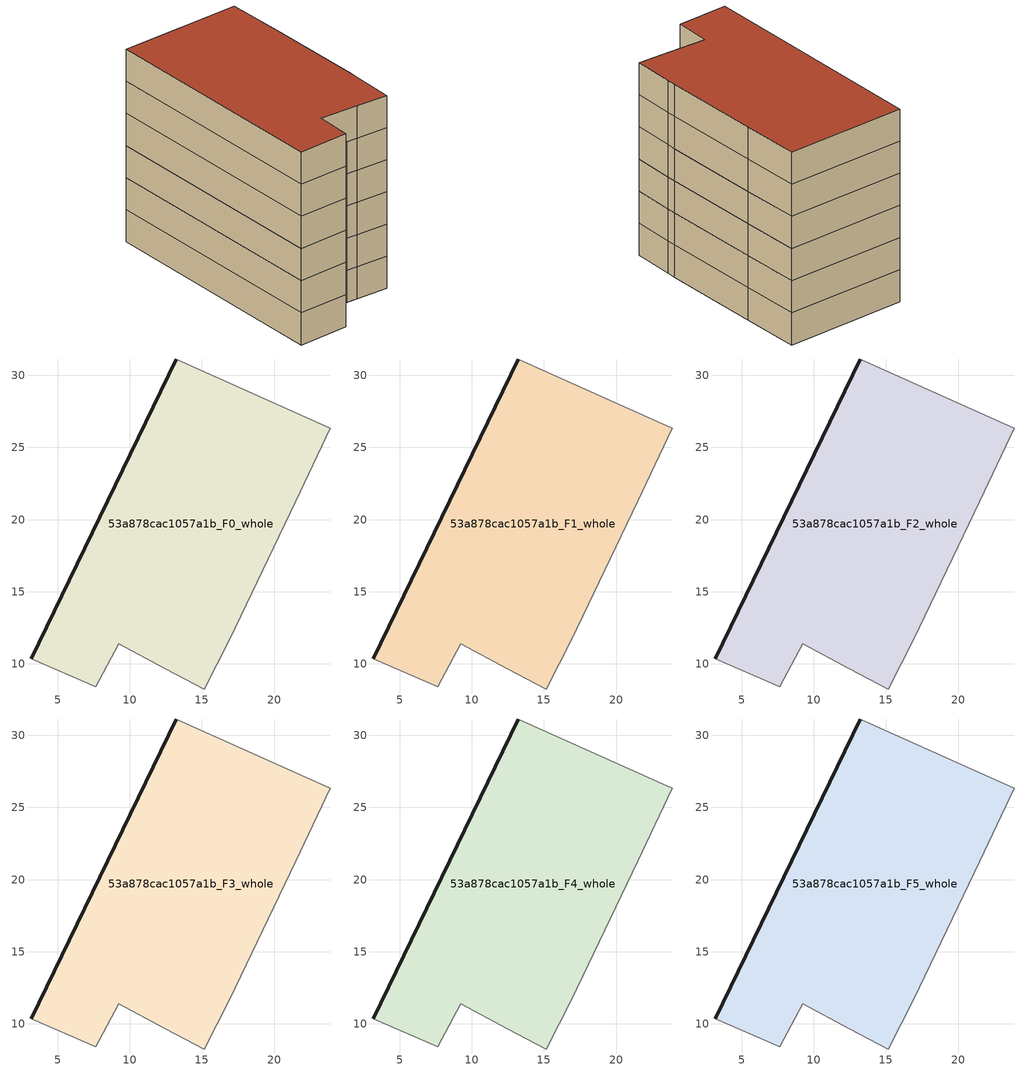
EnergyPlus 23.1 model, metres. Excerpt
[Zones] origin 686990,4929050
53a878cac1057a1b_F0_whole
 floor ground (EU_floor_Construction): 23.87,26.35 21.48,21.26 17.32,12.52 16.97,11.77 15.16,8.27 12.47,9.67 9.24,11.4 7.65,8.42 3.19,10.35 13.23,31.13 z0
 wall outside (EU_wall_Construction): 13.23,31.13 3.19,10.35 z0:3
 wall adiabatic (EU_wall_Construction): 3.19,10.35 7.65,8.42 9.24,11.4 12.47,9.67 15.16,8.27 16.97,11.77 17.32,12.52 21.48,21.26 23.87,26.35 13.23,31.13 z0:3
53a878cac1057a1b_F1_whole
 floor to 53a878cac1057a1b_F0_whole (EU_floor_Construction): 23.87,26.35 21.48,21.26 17.32,12.52 16.97,11.77 15.16,8.27 12.47,9.67 9.24,11.4 7.65,8.42 3.19,10.35 13.23,31.13 z3
 wall outside (EU_wall_Construction): 13.23,31.13 3.19,10.35 z3:6
 wall adiabatic (EU_wall_Construction): 3.19,10.35 7.65,8.42 9.24,11.4 12.47,9.67 15.16,8.27 16.97,11.77 17.32,12.52 21.48,21.26 23.87,26.35 13.23,31.13 z3:6
53a878cac1057a1b_F2_whole
 floor to 53a878cac1057a1b_F1_whole (EU_floor_Construction): 23.87,26.35 21.48,21.26 17.32,12.52 16.97,11.77 15.16,8.27 12.47,9.67 9.24,11.4 7.65,8.42 3.19,10.35 13.23,31.13 z6
 wall outside (EU_wall_Construction): 13.23,31.13 3.19,10.35 z6:9
 wall adiabatic (EU_wall_Construction): 3.19,10.35 7.65,8.42 9.24,11.4 12.47,9.67 15.16,8.27 16.97,11.77 17.32,12.52 21.48,21.26 23.87,26.35 13.23,31.13 z6:9
53a878cac1057a1b_F3_whole
 floor to 53a878cac1057a1b_F2_whole (EU_floor_Construction): 23.87,26.35 21.48,21.26 17.32,12.52 16.97,11.77 15.16,8.27 12.47,9.67 9.24,11.4 7.65,8.42 3.19,10.35 13.23,31.13 z9
 wall outside (EU_wall_Construction): 13.23,31.13 3.19,10.35 z9:12
 wall adiabatic (EU_wall_Construction): 3.19,10.35 7.65,8.42 9.24,11.4 12.47,9.67 15.16,8.27 16.97,11.77 17.32,12.52 21.48,21.26 23.87,26.35 13.23,31.13 z9:12
53a878cac1057a1b_F4_whole
 floor to 53a878cac1057a1b_F3_whole (EU_floor_Construction): 23.87,26.35 21.48,21.26 17.32,12.52 16.97,11.77 15.16,8.27 12.47,9.67 9.24,11.4 7.65,8.42 3.19,10.35 13.23,31.13 z12
 wall outside (EU_wall_Construction): 13.23,31.13 3.19,10.35 z12:15
 wall adiabatic (EU_wall_Construction): 3.19,10.35 7.65,8.42 9.24,11.4 12.47,9.67 15.16,8.27 16.97,11.77 17.32,12.52 21.48,21.26 23.87,26.35 13.23,31.13 z12:15
53a878cac1057a1b_F5_whole
 floor to 53a878cac1057a1b_F4_whole (EU_floor_Construction): 23.87,26.35 21.48,21.26 17.32,12.52 16.97,11.77 15.16,8.27 12.47,9.67 9.24,11.4 7.65,8.42 3.19,10.35 13.23,31.13 z15
 wall outside (EU_wall_Construction): 13.23,31.13 3.19,10.35 z15:18
 wall adiabatic (EU_wall_Construction): 3.19,10.35 7.65,8.42 9.24,11.4 12.47,9.67 15.16,8.27 16.97,11.77 17.32,12.52 21.48,21.26 23.87,26.35 13.23,31.13 z15:18
 roof outside (EU_roof_Construction): 16.97,11.77 17.32,12.52 21.48,21.26 23.87,26.35 13.23,31.13 3.19,10.35 7.65,8.42 9.24,11.4 12.47,9.67 15.16,8.27 z18
shading: 9.11,11.34 15.18,8.31 z0:15
[Building]
EU S2 Campaign: North Axis=0; Terrain=City; Solar Distribution=FullExterior
[Site:Location]
Bologna: Latitude=44.5; Longitude=11.25; Time Zone=1; Elevation=37
[SizingPeriod:WeatherFileDays]
AnnualSizingPeriod: Begin Month=1; Begin Day of Month=1; End Month=12; End Day of Month=31; Day of Week for Start Day=Monday; Use Weather File Daylight Saving Period=No; Use Weather File Rain and Snow Indicators=No
[MATERIAL]
EU_InternalMass_Material: Roughness=MediumRough; Thickness=0.1; Conductivity=1; Density=1800; Specific Heat=900; Thermal Absorptance=0.9; Solar Absorptance=0.7; Visible Absorptance=0.7
[MATERIAL:NOMASS] Roughness=MediumRough; Thermal Absorptance=0.9; Solar Absorptance=0.7; Visible Absorptance=0.7
Name | Thermal Resistance
EU_wall_NoMass | 0.905828
EU_roof_NoMass | 0.37593
EU_floor_NoMass | 0.67114
[CONSTRUCTION]
EU_wall_Construction: EU_wall_NoMass
EU_roof_Construction: EU_roof_NoMass
EU_floor_Construction: EU_floor_NoMass
EU_InternalMass_Construction: EU_InternalMass_Material
[ZONE] Type=1; Multiplier=1; Ceiling Height=autocalculate; Floor Area=autocalculate; Part of Total Floor Area=Yes
Name | Volume
53a878cac1057a1b_F0_whole | 746.099
53a878cac1057a1b_F1_whole; 53a878cac1057a1b_F2_whole; 53a878cac1057a1b_F3_whole; 53a878cac1057a1b_F4_whole; 53a878cac1057a1b_F5_whole | 746.098
[INTERNALMASS] Construction=EU_InternalMass_Construction; Surface Area=248.699
Name | Zone or ZoneList
53a878cac1057a1b_F0_whole_EU_InternalMass | 53a878cac1057a1b_F0_whole
53a878cac1057a1b_F1_whole_EU_InternalMass | 53a878cac1057a1b_F1_whole
53a878cac1057a1b_F2_whole_EU_InternalMass | 53a878cac1057a1b_F2_whole
53a878cac1057a1b_F3_whole_EU_InternalMass | 53a878cac1057a1b_F3_whole
53a878cac1057a1b_F4_whole_EU_InternalMass | 53a878cac1057a1b_F4_whole
53a878cac1057a1b_F5_whole_EU_InternalMass | 53a878cac1057a1b_F5_whole
[OTHEREQUIPMENT] Fuel Type=Electricity; Design Level Calculation Method=Watts/Area; Power per Zone Floor Area=1; Fraction Latent=0; Fraction Radiant=0; Fraction Lost=0; Carbon Dioxide Generation Rate=0; EndUse Subcategory=EU_Step8_InternalGains
Name | Zone or ZoneList or Space or SpaceList | Schedule
EU_Step8_InternalGain_53a878cac1057a1b_F0_whole_f000 | 53a878cac1057a1b_F0_whole | EU_Step8_GainSchedule_53a878cac1057a1b_F0_whole_f000
EU_Step8_InternalGain_53a878cac1057a1b_F1_whole_f000 | 53a878cac1057a1b_F1_whole | EU_Step8_GainSchedule_53a878cac1057a1b_F1_whole_f000
EU_Step8_InternalGain_53a878cac1057a1b_F2_whole_f000 | 53a878cac1057a1b_F2_whole | EU_Step8_GainSchedule_53a878cac1057a1b_F2_whole_f000
EU_Step8_InternalGain_53a878cac1057a1b_F3_whole_f000 | 53a878cac1057a1b_F3_whole | EU_Step8_GainSchedule_53a878cac1057a1b_F3_whole_f000
EU_Step8_InternalGain_53a878cac1057a1b_F4_whole_f000 | 53a878cac1057a1b_F4_whole | EU_Step8_GainSchedule_53a878cac1057a1b_F4_whole_f000
EU_Step8_InternalGain_53a878cac1057a1b_F5_whole_f000 | 53a878cac1057a1b_F5_whole | EU_Step8_GainSchedule_53a878cac1057a1b_F5_whole_f000
[ZONEVENTILATION:DESIGNFLOWRATE] Schedule=EU_AlwaysOn; Design Flow Rate Calculation Method=AirChanges/Hour; Air Changes per Hour=0.73129; Ventilation Type=Natural; Fan Pressure Rise=0; Fan Total Efficiency=1; Constant Term Coefficient=1; Temperature Term Coefficient=0; Velocity Term Coefficient=0; Velocity Squared Term Coefficient=0; Minimum Indoor Temperature=-100; Maximum Indoor Temperature=100; Delta Temperature=-100; Minimum Outdoor Temperature=-100; Maximum Outdoor Temperature=100; Maximum Wind Speed=40
Name | Zone or ZoneList or Space or SpaceList
EU_ConstantAir_53a878cac1057a1b_F0_whole | 53a878cac1057a1b_F0_whole
EU_ConstantAir_53a878cac1057a1b_F1_whole | 53a878cac1057a1b_F1_whole
EU_ConstantAir_53a878cac1057a1b_F2_whole | 53a878cac1057a1b_F2_whole
EU_ConstantAir_53a878cac1057a1b_F3_whole | 53a878cac1057a1b_F3_whole
EU_ConstantAir_53a878cac1057a1b_F4_whole | 53a878cac1057a1b_F4_whole
EU_ConstantAir_53a878cac1057a1b_F5_whole | 53a878cac1057a1b_F5_whole
[HVACTEMPLATE:THERMOSTAT] Constant Heating Setpoint=20; Constant Cooling Setpoint=50
EU_HeatOnly_53a878cac1057a1b_F0_whole; EU_HeatOnly_53a878cac1057a1b_F1_whole; EU_HeatOnly_53a878cac1057a1b_F2_whole; EU_HeatOnly_53a878cac1057a1b_F3_whole; EU_HeatOnly_53a878cac1057a1b_F4_whole; EU_HeatOnly_53a878cac1057a1b_F5_whole
[HVACTEMPLATE:ZONE:IDEALLOADSAIRSYSTEM] System Availability Schedule=EU_AlwaysOn; Maximum Heating Supply Air Temperature=50; Minimum Cooling Supply Air Temperature=13; Maximum Heating Supply Air Humidity Ratio=0.0156; Minimum Cooling Supply Air Humidity Ratio=0.0077; Heating Limit=NoLimit; Cooling Limit=NoLimit; Heating Availability Schedule=EU_AlwaysOn; Cooling Availability Schedule=EU_CoolingOff; Dehumidification Control Type=ConstantSensibleHeatRatio; Cooling Sensible Heat Ratio=0.7; Dehumidification Setpoint=60; Humidification Control Type=None; Humidification Setpoint=30; Outdoor Air Method=None; Outdoor Air Flow Rate per Person=0.00944; Outdoor Air Flow Rate per Zone Floor Area=0; Outdoor Air Flow Rate per Zone=0; Demand Controlled Ventilation Type=None; Outdoor Air Economizer Type=NoEconomizer; Heat Recovery Type=None; Sensible Heat Recovery Effectiveness=0.7; Latent Heat Recovery Effectiveness=0.65
Name | Template Thermostat
53a878cac1057a1b_F0_whole | EU_HeatOnly_53a878cac1057a1b_F0_whole
53a878cac1057a1b_F1_whole | EU_HeatOnly_53a878cac1057a1b_F1_whole
53a878cac1057a1b_F2_whole | EU_HeatOnly_53a878cac1057a1b_F2_whole
53a878cac1057a1b_F3_whole | EU_HeatOnly_53a878cac1057a1b_F3_whole
53a878cac1057a1b_F4_whole | EU_HeatOnly_53a878cac1057a1b_F4_whole
53a878cac1057a1b_F5_whole | EU_HeatOnly_53a878cac1057a1b_F5_whole
[SIZING:ZONE] Zone Cooling Design Supply Air Temperature Input Method=SupplyAirTemperature; Zone Cooling Design Supply Air Temperature=13; Zone Heating Design Supply Air Temperature Input Method=SupplyAirTemperature; Zone Heating Design Supply Air Temperature=50; Zone Cooling Design Supply Air Humidity Ratio=0.008; Zone Heating Design Supply Air Humidity Ratio=0.008; Cooling Design Air Flow Method=DesignDay; Cooling Design Air Flow Rate=0; Cooling Minimum Air Flow per Zone Floor Area=0.000762; Cooling Minimum Air Flow=0; Cooling Minimum Air Flow Fraction=0.2; Heating Design Air Flow Method=DesignDay; Heating Design Air Flow Rate=0; Heating Maximum Air Flow per Zone Floor Area=0.002032; Heating Maximum Air Flow=0.141576; Heating Maximum Air Flow Fraction=0.3; Account for Dedicated Outdoor Air System=No; Dedicated Outdoor Air System Control Strategy=NeutralSupplyAir; Dedicated Outdoor Air Low Setpoint Temperature for Design=autosize; Dedicated Outdoor Air High Setpoint Temperature for Design=autosize; Zone Load Sizing Method=Sensible Load Only No Latent Load; Zone Latent Cooling Design Supply Air Humidity Ratio Input Method=HumidityRatioDifference; Zone Cooling Design Supply Air Humidity Ratio Difference=0.005; Zone Latent Heating Design Supply Air Humidity Ratio Input Method=HumidityRatioDifference; Zone Humidification Design Supply Air Humidity Ratio Difference=0.005
53a878cac1057a1b_F0_whole; 53a878cac1057a1b_F1_whole; 53a878cac1057a1b_F2_whole; 53a878cac1057a1b_F3_whole; 53a878cac1057a1b_F4_whole; 53a878cac1057a1b_F5_whole
[SCHEDULE:CONSTANT]
Name | Hourly Value
EU_AlwaysOn | 1
EU_CoolingOff | 0
[SCHEDULE:FILE] Column Number=1; Rows to Skip at Top=0; Number of Hours of Data=8760; Column Separator=Comma; Interpolate to Timestep=No; Minutes per Item=60; Adjust Schedule for Daylight Savings=Yes
Name | File
EU_Step8_GainSchedule_53a878cac1057a1b_F0_whole_f000 | ../../schedules/53a878cac1057a1b/53a878cac1057a1b_F0_whole_f000_gain.csv
EU_Step8_GainSchedule_53a878cac1057a1b_F1_whole_f000 | ../../schedules/53a878cac1057a1b/53a878cac1057a1b_F1_whole_f000_gain.csv
EU_Step8_GainSchedule_53a878cac1057a1b_F2_whole_f000 | ../../schedules/53a878cac1057a1b/53a878cac1057a1b_F2_whole_f000_gain.csv
EU_Step8_GainSchedule_53a878cac1057a1b_F3_whole_f000 | ../../schedules/53a878cac1057a1b/53a878cac1057a1b_F3_whole_f000_gain.csv
EU_Step8_GainSchedule_53a878cac1057a1b_F4_whole_f000 | ../../schedules/53a878cac1057a1b/53a878cac1057a1b_F4_whole_f000_gain.csv
EU_Step8_GainSchedule_53a878cac1057a1b_F5_whole_f000 | ../../schedules/53a878cac1057a1b/53a878cac1057a1b_F5_whole_f000_gain.csv
